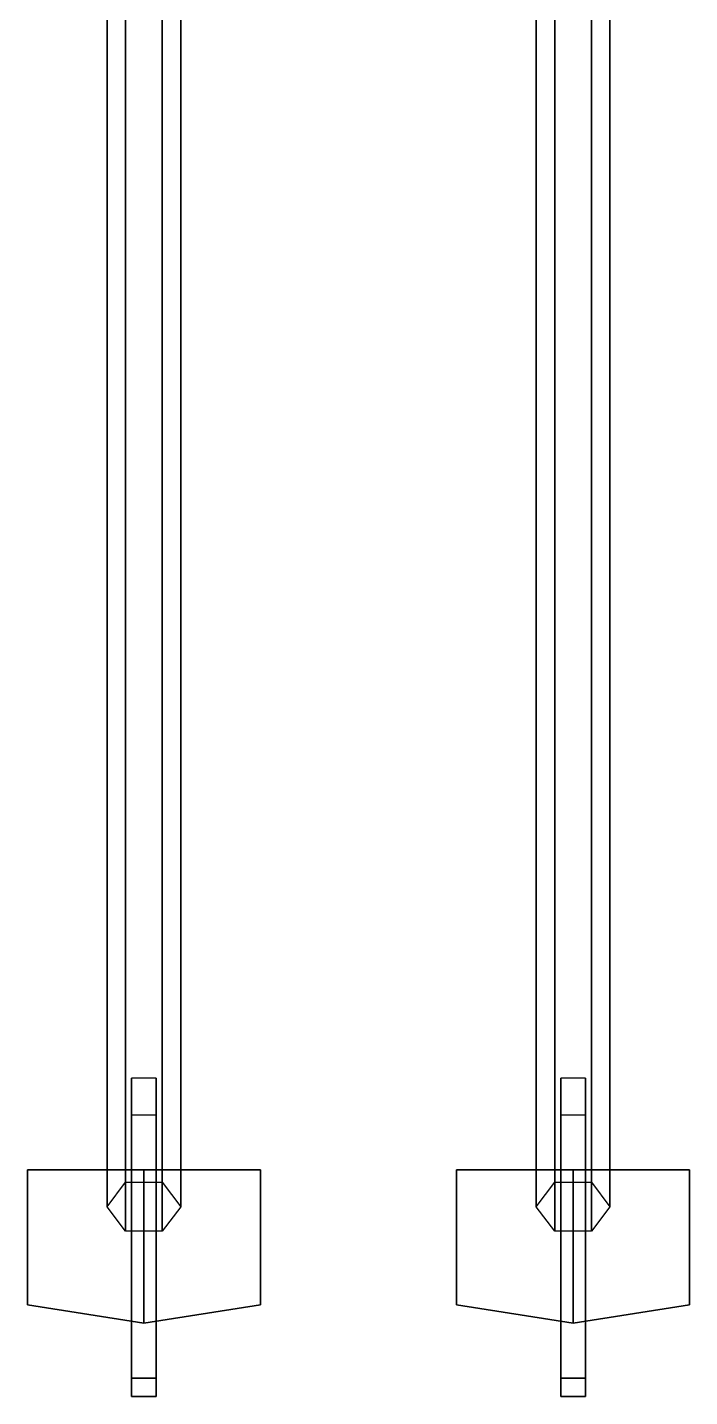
# Model space of a CAD drawing. Extents: x -0.89 to 0.89, y -3.56 to 2.95.
# Drawn here: x -0.54 to 0.54, y -3.56 to -1.325 of the extents above; entities that cross this region are included whole.
import ezdxf

# ---------------------------------------------------------------- set-up
doc = ezdxf.new("R2010")
doc.units = 0
doc.layers.add('GUNLEGS', color=6, linetype='CONTINUOUS')

msp = doc.modelspace()

# ---------------------------------------------------------------- linework, layer by layer
at = {"layer": 'GUNLEGS'}
for points in [[(-0.38, -0.11, 0.542), (-0.41, -0.11, 0.49), (-0.41, -3.25, 0.49), (-0.38, -3.21, 0.542)], [(-0.41, -0.11, 0.49), (-0.38, -0.11, 0.438), (-0.38, -3.29, 0.438), (-0.41, -3.25, 0.49)], [(-0.32, -0.11, 0.542), (-0.38, -0.11, 0.542), (-0.38, -3.21, 0.542), (-0.32, -3.21, 0.542)], [(-0.38, -0.11, 0.438), (-0.32, -0.11, 0.438), (-0.32, -3.29, 0.438), (-0.38, -3.29, 0.438)], [(-0.29, -0.11, 0.49), (-0.32, -0.11, 0.542), (-0.32, -3.21, 0.542), (-0.29, -3.25, 0.49)], [(-0.32, -0.11, 0.438), (-0.29, -0.11, 0.49), (-0.29, -3.25, 0.49), (-0.32, -3.29, 0.438)], [(0.29, -0.11, 0.49), (0.32, -0.11, 0.438), (0.32, -3.29, 0.438), (0.29, -3.25, 0.49)], [(0.32, -0.11, 0.542), (0.29, -0.11, 0.49), (0.29, -3.25, 0.49), (0.32, -3.21, 0.542)], [(0.32, -0.11, 0.438), (0.38, -0.11, 0.438), (0.38, -3.29, 0.438), (0.32, -3.29, 0.438)], [(0.38, -0.11, 0.542), (0.32, -0.11, 0.542), (0.32, -3.21, 0.542), (0.38, -3.21, 0.542)], [(0.38, -0.11, 0.438), (0.41, -0.11, 0.49), (0.41, -3.25, 0.49), (0.38, -3.29, 0.438)], [(0.41, -0.11, 0.49), (0.38, -0.11, 0.542), (0.38, -3.21, 0.542), (0.41, -3.25, 0.49)], [(-0.37, -3.04, 0.54), (-0.37, -3.53, 0.93), (-0.33, -3.53, 0.93), (-0.33, -3.04, 0.54)], [(-0.37, -3.1, 0.54), (-0.37, -3.56, 0.9), (-0.37, -3.53, 0.93), (-0.37, -3.04, 0.54)], [(-0.33, -3.53, 0.93), (-0.33, -3.56, 0.9), (-0.33, -3.1, 0.54), (-0.33, -3.04, 0.54)], [(0.33, -3.04, 0.54), (0.33, -3.53, 0.93), (0.37, -3.53, 0.93), (0.37, -3.04, 0.54)], [(0.33, -3.1, 0.54), (0.33, -3.56, 0.9), (0.33, -3.53, 0.93), (0.33, -3.04, 0.54)], [(0.37, -3.53, 0.93), (0.37, -3.56, 0.9), (0.37, -3.1, 0.54), (0.37, -3.04, 0.54)], [(-0.33, -3.1, 0.54), (-0.33, -3.56, 0.9), (-0.37, -3.56, 0.9), (-0.37, -3.1, 0.54)], [(0.37, -3.1, 0.54), (0.37, -3.56, 0.9), (0.33, -3.56, 0.9), (0.33, -3.1, 0.54)], [(-0.54, -3.41, 0.3), (-0.35, -3.44, 0.26), (-0.35, -3.19, 0.57), (-0.54, -3.19, 0.57)], [(-0.35, -3.19, 0.57), (-0.35, -3.44, 0.26), (-0.54, -3.41, 0.3), (-0.54, -3.19, 0.57)], [(-0.16, -3.19, 0.57), (-0.16, -3.41, 0.3), (-0.35, -3.44, 0.26), (-0.35, -3.19, 0.57)], [(-0.35, -3.44, 0.26), (-0.16, -3.41, 0.3), (-0.16, -3.19, 0.57), (-0.35, -3.19, 0.57)], [(0.35, -3.19, 0.57), (0.35, -3.44, 0.26), (0.16, -3.41, 0.3), (0.16, -3.19, 0.57)], [(0.16, -3.41, 0.3), (0.35, -3.44, 0.26), (0.35, -3.19, 0.57), (0.16, -3.19, 0.57)], [(0.35, -3.44, 0.26), (0.54, -3.41, 0.3), (0.54, -3.19, 0.57), (0.35, -3.19, 0.57)], [(0.54, -3.19, 0.57), (0.54, -3.41, 0.3), (0.35, -3.44, 0.26), (0.35, -3.19, 0.57)], [(-0.37, -3.53, 0.93), (-0.37, -3.56, 0.9), (-0.33, -3.56, 0.9), (-0.33, -3.53, 0.93)], [(0.33, -3.53, 0.93), (0.33, -3.56, 0.9), (0.37, -3.56, 0.9), (0.37, -3.53, 0.93)]]:
    msp.add_3dface(points, dxfattribs=at)

doc.saveas('drawing.dxf')
